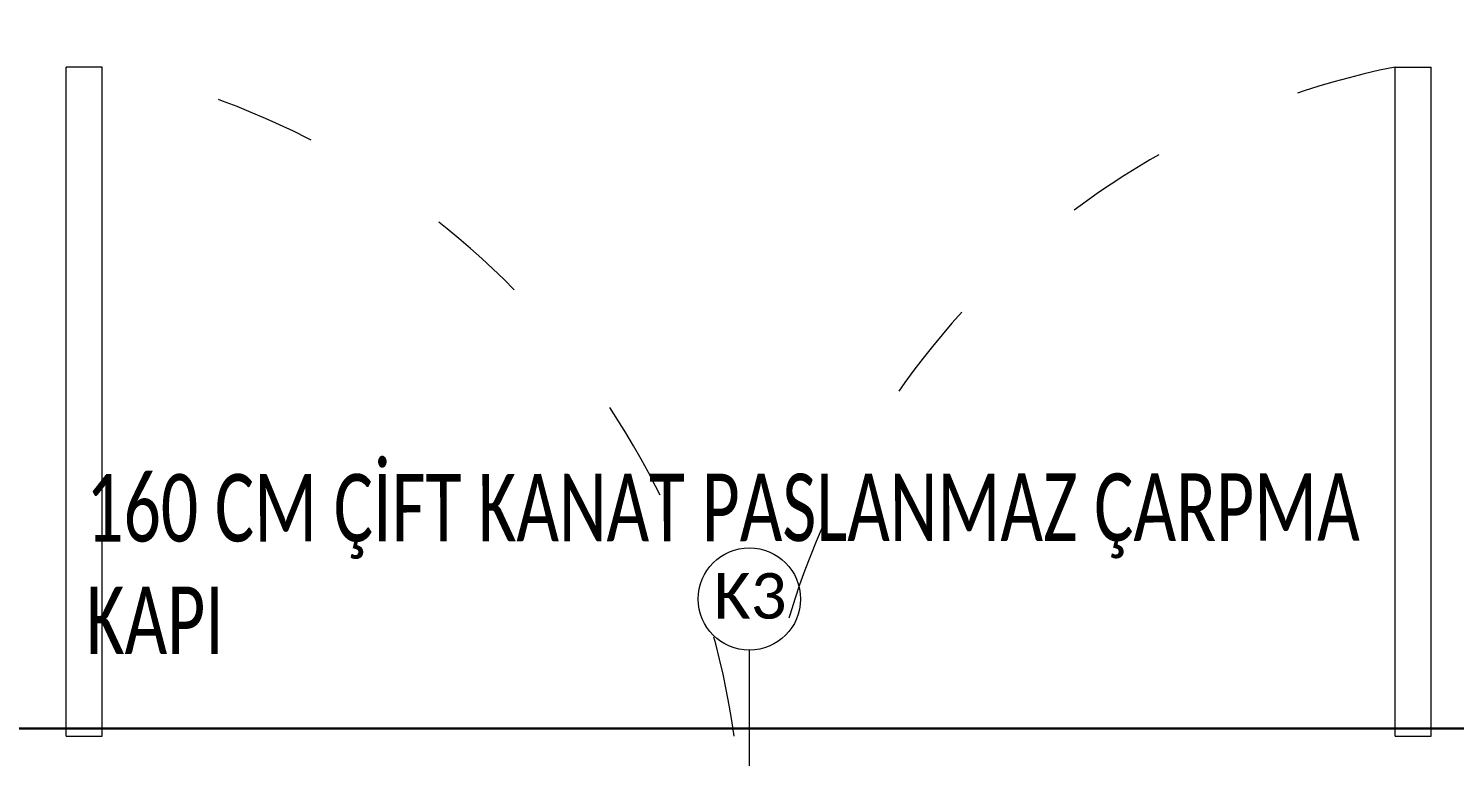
# Model space of a CAD drawing. Header units: millimetres. Extents: x -10496 to -5455, y -188 to 7293.
# Drawn here: x -7559.3 to -7390.3, y 4731 to 4817.3 of the extents above; entities that cross this region are included whole.
import ezdxf

# ---------------------------------------------------------------- set-up
doc = ezdxf.new("R2010")
doc.units = ezdxf.units.MM
doc.linetypes.add('ACAD_ISO03W100', pattern=[30, 12, -18])
for name, color, linetype, lineweight in [('00 TEFRİŞ', 252, 'Continuous', 13), ('GJC_duvar', 10, 'Continuous', 30), ('GJC_ölçüler', 253, 'Continuous', 5), ('YAZI', 10, 'Continuous', 0), ('Yazı', 1, 'Continuous', 18)]:
    doc.layers.add(name, color=color, linetype=linetype, lineweight=lineweight)
for name, color, linetype in [('02_BEMASSUNG', 4, 'Continuous'), ('GJC ALAN', 2, 'Continuous'), ('Kıtc-006 Yazı 001', 1, 'Continuous')]:
    doc.layers.add(name, color=color, linetype=linetype)
doc.styles.get("Standard").update_dxf_attribs({"font": 'calibri.ttf', "height": 15})
doc.styles.add('Ölçü50', font='calibri.ttf', dxfattribs={"width": 0.7})

# ---------------------------------------------------------------- blocks, each defined once
blk = doc.blocks.new('180kapı')
at = {"lineweight": 9}
for p, q in [((17307.23, 16923.83), (17307.23, 17003.14)), ((17311.5, 17003.14), (17307.23, 17003.14)), ((17311.5, 16923.83), (17311.5, 17003.14)), ((17464.69, 16923.83), (17464.69, 17003.14)), ((17464.69, 17003.14), (17468.95, 17003.14)), ((17468.95, 16923.83), (17468.95, 17003.14)), ((17307.23, 16923.83), (17311.5, 16923.83)), ((17464.69, 16923.83), (17468.95, 16923.83))]:
    blk.add_line(p, q, dxfattribs=at)
at = {"layer": '02_BEMASSUNG', "linetype": 'ACAD_ISO03W100', "lineweight": 9}
for centre, start, end in [((17293.09, 16910.75), 7.9802, 78.7335), ((17483.09, 16910.75), 101.2665, 172.0198)]:
    blk.add_arc(centre, 94.21, start, end, dxfattribs=at)
at = {"layer": 'YAZI'}
blk.add_circle((17388.18, 16940.09), 6.06, dxfattribs=at)
at = {"layer": 'Yazı'}
blk.add_line((17388.18, 16906.02), (17388.18, 16934.03), dxfattribs=at)
at = {"layer": 'Yazı', "ltscale": 7}
blk.add_text('K3', height=5.4, dxfattribs=at).set_placement((17383.96, 16937.76))
blk = doc.blocks.new('new ytong')
at = {"layer": '00 TEFRİŞ', "color": 8}
blk.add_lwpolyline([(-19084.32, 4995.56), (-19072.5, 4995.56)], dxfattribs=at)

msp = doc.modelspace()

# ---------------------------------------------------------------- block references
at = {"layer": 'GJC_ölçüler'}
msp.add_blockref('180kapı', (-24862.05, -12190.43), dxfattribs=at)

# ---------------------------------------------------------------- texts
at = {"layer": 'Kıtc-006 Yazı 001', "lineweight": 0, "insert": (-7552.44, 4764.46), "char_height": 8, "attachment_point": 1, "rotation": 0.0406, "style": 'Ölçü50'}
msp.add_mtext_dynamic_manual_height_columns('\\pxt4;{\\fCalibri|b0|i0|c162|p34;\\C0;\\c16777215;160\\fCalibri|b0|i0|c0|p34; CM \\fCalibri|b0|i0|c162|p34;ÇİFT \\fCalibri|b0|i0|c0|p34;KANAT PASLANMAZ \\fCalibri|b0|i0|c162|p34;ÇARPMA\\fCalibri|b0|i0|c0|p34;\\PKAPI}', width=1064.5719, gutter_width=0.765, heights=[0], dxfattribs=at)

# ---------------------------------------------------------------- next in the draw order: block references
at = {"layer": 'GJC_duvar', "color": 41, "true_color": 0xf4ee51}
msp.add_blockref('new ytong', (11608.46, -261.26), dxfattribs=at)

# ---------------------------------------------------------------- next in the draw order: linework, layer by layer
at = {"layer": 'GJC ALAN', "color": 40, "lineweight": 30, "true_color": 0xf8d731}
msp.add_lwpolyline([(-6925.23, 2968.98), (-7194.93, 2969.03), (-7194.88, 3843.53), (-7124.89, 3843.53), (-7124.89, 4059.56), (-7194.88, 4059.56), (-7194.88, 4672.8), (-7188.88, 4672.8), (-7188.88, 4744.8), (-7260.88, 4744.81), (-7260.88, 4734.3), (-7982.9, 4734.3), (-7982.89, 4744.3), (-8054.89, 4744.3), (-8054.89, 4734.3), (-8681.89, 4734.3), (-8681.89, 4744.3), (-8753.88, 4744.31), (-8753.88, 4954.39)], dxfattribs=at)

doc.saveas('drawing.dxf')
